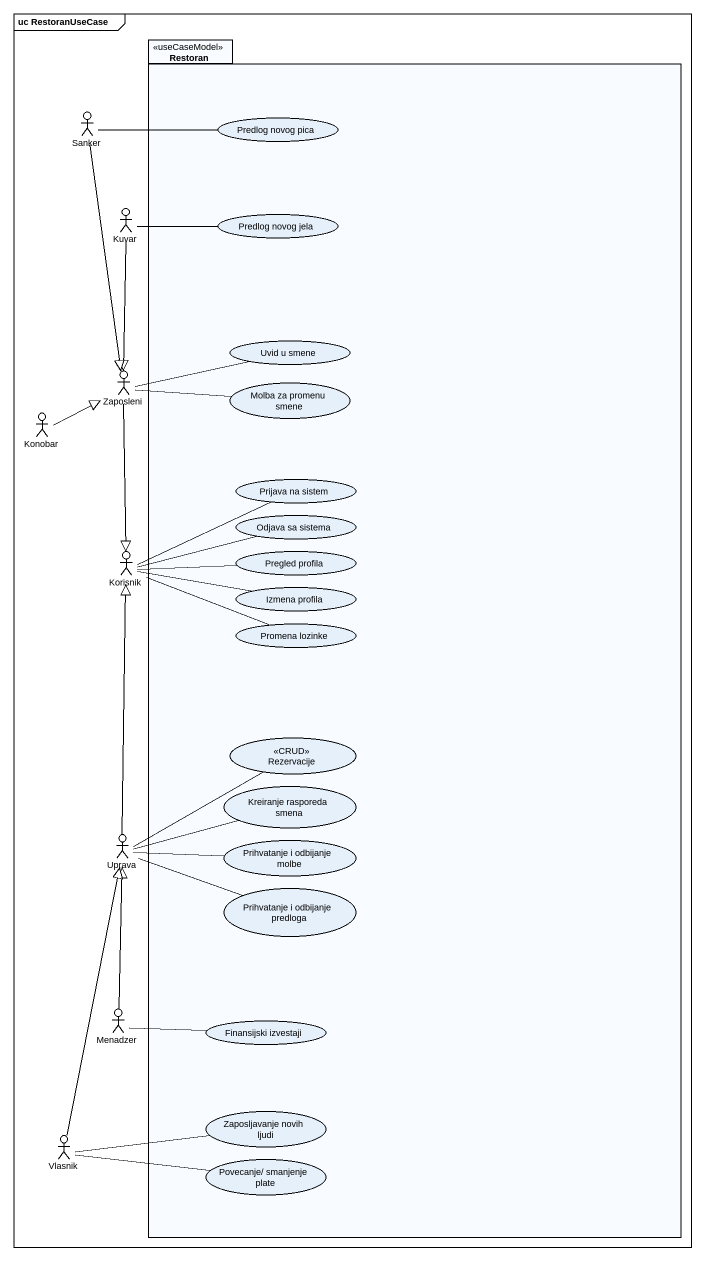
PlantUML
@startuml
mainframe uc RestoranUseCase
package Restoran <<useCaseModel>> {
  usecase "Predlog novog pica" as Predlog_novog_pica
  usecase "Predlog novog jela" as Predlog_novog_jela
  usecase "Uvid u smene" as Uvid_u_smene
  usecase "Molba za promenu smene" as Molba_za_promenu_smene
  usecase "Prijava na sistem" as Prijava_na_sistem
  usecase "Pregled profila" as Pregled_profila
  usecase "Odjava sa sistema" as Odjava_sa_sistema
  usecase "Izmena profila" as Izmena_profila
  usecase "Promena lozinke" as Promena_lozinke
  usecase Rezervacije <<CRUD>>
  usecase "Kreiranje rasporeda smena" as Kreiranje_rasporeda_smena
  usecase "Prihvatanje i odbijanje molbe" as Prihvatanje_i_odbijanje
  usecase "Prihvatanje i odbijanje predloga" as Prihvatanje_i_odbijanje_2
  usecase "Finansijski izvestaji" as Finansijski_izvestaji
  usecase "Zaposljavanje novih ljudi" as Zaposljavanje_novih_ljudi
  usecase "Povecanje/ smanjenje plate" as Povecanje_smanjenje_plate
}
actor Sanker
actor Kuvar
actor Zaposleni
actor Konobar
actor Korisnik
actor Uprava
actor Menadzer
actor Vlasnik
Sanker -right- Predlog_novog_pica
Sanker --|> Zaposleni
Kuvar -right- Predlog_novog_jela
Kuvar --|> Zaposleni
Zaposleni -right- Uvid_u_smene
Zaposleni -right- Molba_za_promenu_smene
Zaposleni --|> Korisnik
Konobar -right-|> Zaposleni
Korisnik -right- Prijava_na_sistem
Korisnik -right- Pregled_profila
Korisnik -right- Odjava_sa_sistema
Korisnik -right- Izmena_profila
Korisnik -right- Promena_lozinke
Uprava -up-|> Korisnik
Uprava -right- Rezervacije
Uprava -right- Kreiranje_rasporeda_smena
Uprava -right- Prihvatanje_i_odbijanje
Uprava -right- Prihvatanje_i_odbijanje_2
Menadzer -up-|> Uprava
Menadzer -right- Finansijski_izvestaji
Vlasnik -up-|> Uprava
Vlasnik -right- Zaposljavanje_novih_ljudi
Vlasnik -right- Povecanje_smanjenje_plate
@enduml
